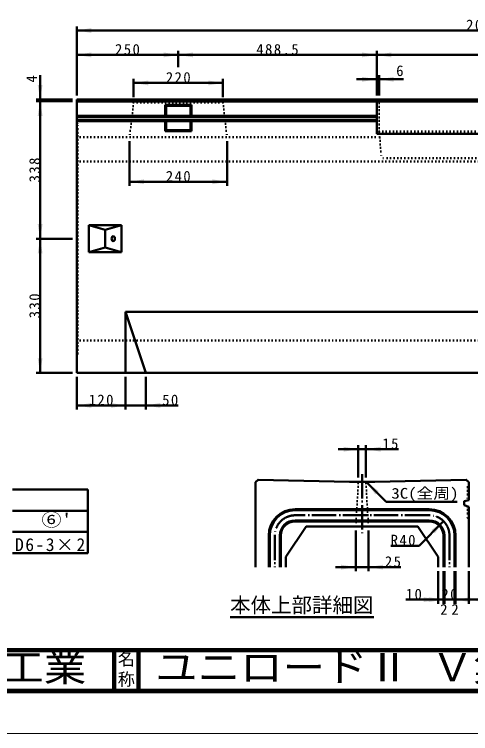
# Model space of a CAD drawing. Units: millimetres, scale not verified. Extents: x -2102 to 2102, y -1485 to 1485.
# Drawn here: x -338 to 785, y -1485 to 284 of the extents above; entities that cross this region are included whole.
import ezdxf
from ezdxf.enums import TextEntityAlignment as Align

# ---------------------------------------------------------------- set-up
doc = ezdxf.new("R2010")
doc.units = ezdxf.units.MM
doc.header["$LTSCALE"] = 5
doc.linetypes.add('DOTTED', pattern=[1.75, 0.25, -1.5])
doc.linetypes.add('LONG_DASHED_DOTTED', pattern=[15.25, 12, -1.5, 0.25, -1.5])
doc.layers.add('0-0_V-nasSTD', color=7, linetype='Continuous', lineweight=35)
doc.layers.add('0-1_0', color=7, linetype='Continuous', lineweight=50)
doc.styles.add('ＭＳ ゴシック', font='')
doc.styles.get('ＭＳ ゴシック').set_extended_font_data('MS Gothic')

msp = doc.modelspace()

# ---------------------------------------------------------------- linework, layer by layer
at = {"layer": '0-0_V-nasSTD', "lineweight": 50}
for p, q in [((553.814, 73.963), (1076.814, 73.963)), ((553.814, 68.963), (815.314, 68.963)), ((-157.5, -885), (-342.5, -885)), ((-157.5, -937), (-157.5, -885)), ((-342.5, -937), (-157.5, -937)), ((-157.5, -989), (-157.5, -937)), ((-342.5, -989), (-157.5, -989))]:
    msp.add_line(p, q, dxfattribs=at)
at = {"layer": '0-0_V-nasSTD', "lineweight": 100}
for p, q in [((-92.5, -1280), (-92.5, -1380)), ((-32.5, -1280), (-32.5, -1380)), ((-1997.5, -1380), (1997.5, -1380))]:
    msp.add_line(p, q, dxfattribs=at)
at = {"layer": '0-0_V-nasSTD', "lineweight": 18}
for points in [[(-2102.5, -1485), (-2102.5, 1485), (2102.5, 1485), (2102.5, -1485)], [(-2002.5, -1385), (-2002.5, 1385), (2002.5, 1385), (2002.5, -1385)]]:
    msp.add_lwpolyline(points, close=True, dxfattribs=at)
at = {"layer": '0-0_V-nasSTD', "lineweight": 50}
msp.add_lwpolyline([(-342.5, -1041), (-157.5, -1041), (-157.5, -989)], dxfattribs=at)
at = {"layer": '0-0_V-nasSTD'}
for points in [[(-184.686, 243.963), (-148.686, 237.963), (-148.686, 249.963)], [(-184.686, 183.963), (-148.686, 177.963), (-148.686, 189.963)], [(29.314, 177.963), (29.314, 189.963), (65.314, 183.963)], [(65.314, 183.963), (101.314, 177.963), (101.314, 189.963)], [(517.814, 177.963), (517.814, 189.963), (553.814, 183.963)], [(553.814, 183.963), (589.814, 177.963), (589.814, 189.963)], [(517.814, 117.963), (517.814, 129.963), (553.814, 123.963)], [(559.814, 123.963), (595.814, 117.963), (595.814, 129.963)], [(-280.686, 109.963), (-274.686, 73.963), (-268.686, 109.963)], [(-44.686, 114.963), (-8.686, 108.963), (-8.686, 120.963)], [(139.314, 108.963), (139.314, 120.963), (175.314, 114.963)], [(-280.686, 33.963), (-274.686, 69.963), (-268.686, 33.963)], [(-54.686, -128.037), (-18.686, -134.037), (-18.686, -122.037)], [(149.314, -134.037), (149.314, -122.037), (185.314, -128.037)], [(-280.686, -232.037), (-274.686, -268.037), (-268.686, -232.037)], [(-280.686, -304.037), (-274.686, -268.037), (-268.686, -304.037)], [(-280.686, -562.037), (-274.686, -598.037), (-268.686, -562.037)], [(-184.686, -678.037), (-148.686, -684.037), (-148.686, -672.037)], [(-100.686, -684.037), (-100.686, -672.037), (-64.686, -678.037)], [(-14.686, -678.037), (21.314, -684.037), (21.314, -672.037)], [(472.461, -791.624), (472.461, -779.624), (508.461, -785.624)], [(527.211, -785.624), (563.211, -791.624), (563.211, -779.624)], [(529.086, -867.499), (550.299, -897.197), (558.785, -888.712)], [(688.493, -983.982), (696.978, -992.467), (718.191, -962.769)], [(466.211, -1081.624), (466.211, -1069.624), (502.211, -1075.624)], [(533.461, -1075.624), (569.461, -1081.624), (569.461, -1069.624)], [(669.336, -1161.624), (669.336, -1149.624), (705.336, -1155.624)], [(681.836, -1161.624), (681.836, -1149.624), (717.836, -1155.624)], [(747.836, -1155.624), (783.836, -1161.624), (783.836, -1149.624)], [(780.336, -1155.624), (816.336, -1161.624), (816.336, -1149.624)]]:
    msp.add_solid(points, dxfattribs=at)
at = {"layer": '0-1_0'}
for p, q in [((-184.686, 83.963), (-184.686, 253.963)), ((-184.686, 243.963), (1815.314, 243.963)), ((-184.686, 183.963), (65.314, 183.963)), ((65.314, 153.963), (65.314, 193.963)), ((65.314, 183.963), (553.814, 183.963)), ((553.814, 83.963), (553.814, 193.963)), ((553.814, 183.963), (1076.814, 183.963)), ((-274.686, 133.963), (-274.686, 73.963)), ((-44.686, 79.963), (-44.686, 124.963)), ((175.314, 79.963), (175.314, 124.963)), ((503.814, 123.963), (553.814, 123.963)), ((553.814, 123.963), (559.814, 123.963)), ((559.814, 83.963), (559.814, 133.963)), ((619.814, 123.963), (559.814, 123.963)), ((-44.686, 114.963), (175.314, 114.963)), ((-194.686, 73.963), (-284.686, 73.963)), ((-274.686, 69.963), (-274.686, 73.963)), ((-184.686, 73.963), (-184.686, -598.037)), ((-184.686, 73.963), (1815.314, 73.963)), ((553.814, 73.963), (553.814, -10.037)), ((-194.686, 69.963), (-284.686, 69.963)), ((-184.686, 68.963), (815.314, 68.963)), ((33.014, 61.263), (97.614, 61.263)), ((33.014, 61.263), (35.314, 58.963)), ((33.014, 61.263), (33.014, 33.978)), ((35.314, 58.963), (95.314, 58.963)), ((35.314, 58.963), (35.314, 33.978)), ((95.314, 58.963), (97.614, 61.263)), ((95.314, 58.963), (95.314, 33.978)), ((97.614, 61.263), (97.614, 33.978)), ((-184.686, 33.978), (553.814, 33.978)), ((-184.686, 31.963), (553.814, 31.963)), ((-184.686, 23.963), (553.814, 23.963)), ((-184.686, 20.605), (553.814, 20.605)), ((33.014, 20.605), (33.014, -3.337)), ((35.314, 20.605), (35.314, -1.037)), ((95.314, 20.605), (95.314, -1.037)), ((97.614, 20.605), (97.614, -3.337)), ((33.014, -3.337), (35.314, -1.037)), ((33.014, -3.337), (97.614, -3.337)), ((35.314, -1.037), (95.314, -1.037)), ((95.314, -1.037), (97.614, -3.337)), ((553.814, -10.037), (1076.814, -10.037)), ((-54.686, -28.037), (-54.686, -138.037)), ((185.314, -28.037), (185.314, -138.037)), ((-54.686, -128.037), (185.314, -128.037)), ((-154.686, -234.537), (-154.686, -301.537)), ((-154.686, -234.537), (-74.686, -234.537)), ((-114.686, -246.537), (-114.686, -289.537)), ((-74.686, -234.537), (-74.686, -301.537)), ((-194.686, -268.037), (-284.686, -268.037)), ((-154.686, -301.537), (-74.686, -301.537)), ((-64.686, -448.037), (-64.686, -598.037)), ((-64.686, -448.037), (-14.686, -598.037)), ((-64.686, -448.037), (815.314, -448.037)), ((-194.686, -598.037), (-284.686, -598.037)), ((-184.686, -598.037), (1815.314, -598.037)), ((-184.686, -608.037), (-184.686, -688.037)), ((-64.686, -608.037), (-64.686, -688.037)), ((-14.686, -608.037), (-14.686, -688.037)), ((65.314, -678.037), (-14.686, -678.037)), ((508.461, -855.624), (508.461, -775.624)), ((527.211, -855.624), (527.211, -775.624)), ((458.461, -785.624), (508.461, -785.624)), ((508.461, -785.624), (527.211, -785.624)), ((607.211, -785.624), (527.211, -785.624)), ((486.586, -865.624), (549.086, -865.624)), ((255.336, -866.874), (255.336, -1075.624)), ((529.086, -867.499), (576.797, -915.21)), ((780.336, -910.605), (780.336, -866.874)), ((751.797, -915.21), (576.797, -915.21)), ((769.086, -913.124), (780.336, -910.605)), ((769.086, -923.124), (769.086, -913.124)), ((682.836, -933.124), (352.836, -933.124)), ((682.836, -935.624), (352.836, -935.624)), ((769.086, -923.124), (780.336, -927.322)), ((780.336, -927.322), (780.336, -1075.624)), ((682.836, -960.624), (352.836, -960.624)), ((682.836, -963.124), (352.836, -963.124)), ((658.087, -1022.873), (718.191, -962.769)), ((380.336, -975.624), (330.336, -1050.624)), ((380.336, -975.624), (655.336, -975.624)), ((502.211, -985.624), (502.211, -1085.624)), ((533.461, -985.624), (533.461, -1085.624)), ((655.336, -975.624), (705.336, -1050.624)), ((287.836, -998.124), (287.836, -1075.624)), ((290.336, -998.124), (290.336, -1075.624)), ((315.336, -998.124), (315.336, -1075.624)), ((317.836, -998.124), (317.836, -1075.624)), ((717.836, -1075.624), (717.836, -998.124)), ((720.336, -998.124), (720.336, -1075.624)), ((745.336, -998.124), (745.336, -1075.624)), ((747.836, -1075.624), (747.836, -998.124)), ((658.087, -1022.873), (588.087, -1022.873)), ((330.336, -1050.624), (330.336, -1075.624)), ((705.336, -1050.624), (705.336, -1075.624)), ((452.211, -1075.624), (502.211, -1075.624)), ((502.211, -1075.624), (533.461, -1075.624)), ((613.461, -1075.624), (533.461, -1075.624)), ((705.336, -1085.624), (705.336, -1165.624)), ((717.836, -1085.624), (717.836, -1165.624)), ((720.336, -1085.624), (720.336, -1165.624)), ((745.336, -1085.624), (745.336, -1165.624)), ((747.836, -1085.624), (747.836, -1165.624)), ((780.336, -1085.624), (780.336, -1165.624)), ((625.336, -1155.624), (705.336, -1155.624)), ((705.336, -1155.624), (717.836, -1155.624)), ((860.336, -1155.624), (780.336, -1155.624)), ((192.868, -1198.458), (546.877, -1198.458))]:
    msp.add_line(p, q, dxfattribs=at)
at = {"layer": '0-1_0', "linetype": 'DOTTED'}
for p, q in [((559.814, 73.963), (559.814, -10.037)), ((-184.686, 69.963), (553.814, 69.963)), ((-44.686, 66.963), (-54.686, -18.037)), ((-44.686, 66.963), (-47.686, 69.963)), ((175.314, 66.963), (185.314, -18.037)), ((-181.686, 13.963), (-184.686, 15.963)), ((-181.686, -550.037), (-181.686, 13.963)), ((-184.686, -8.037), (-181.686, -6.037)), ((559.814, -4.037), (815.314, -4.037)), ((560.514, -10.037), (565.073, -70.149)), ((-184.686, -18.037), (561.12, -18.037)), ((815.314, -70.149), (565.073, -70.149)), ((-184.686, -78.037), (815.314, -78.037)), ((-184.686, -518.037), (815.314, -518.037)), ((-184.686, -528.037), (-181.686, -530.037)), ((-181.686, -550.037), (-184.686, -552.037)), ((508.461, -869.374), (504.711, -865.624)), ((527.211, -869.374), (530.961, -865.624)), ((508.461, -869.374), (502.211, -975.624)), ((508.461, -869.374), (527.211, -869.374)), ((527.211, -869.374), (533.461, -975.624)), ((777.461, -879.374), (780.336, -876.499)), ((777.461, -879.374), (777.461, -911.249))]:
    msp.add_line(p, q, dxfattribs=at)
at = {"layer": '0-1_0', "linetype": 'LONG_DASHED_DOTTED'}
for p, q in [((517.836, -846.874), (517.836, -994.374)), ((682.836, -948.124), (352.836, -948.124)), ((302.836, -998.124), (302.836, -1075.624)), ((732.836, -998.124), (732.836, -1075.624))]:
    msp.add_line(p, q, dxfattribs=at)
at = {"layer": '0-1_0', "lineweight": 100}
msp.add_line((-1997.5, -1280), (1997.5, -1280), dxfattribs=at)
at = {"layer": '0-1_0'}
for points in [[(-274.686, -598.037), (-274.686, -268.037), (-274.686, 69.963)], [(-154.686, -234.537), (-114.686, -246.537), (-74.686, -234.537)], [(-154.686, -301.537), (-114.686, -289.537), (-74.686, -301.537)], [(-184.686, -678.037), (-64.686, -678.037), (-14.686, -678.037)], [(486.586, -865.624), (261.586, -860.624), (255.336, -866.874)], [(549.086, -865.624), (774.086, -860.624), (780.336, -866.874)], [(717.836, -1155.624), (720.336, -1155.624), (745.336, -1155.624), (747.836, -1155.624), (780.336, -1155.624)]]:
    msp.add_lwpolyline(points, dxfattribs=at)
at = {"layer": '0-1_0', "linetype": 'DOTTED'}
for points in [[(-44.686, 66.963), (175.314, 66.963), (178.314, 69.963)], [(777.461, -926.249), (777.461, -954.374), (780.336, -957.249)]]:
    msp.add_lwpolyline(points, dxfattribs=at)
at = {"layer": '0-1_0'}
for centre, radius, start, end in [((352.836, -998.124), 65, 90, 180), ((352.836, -998.124), 62.5, 90, 180), ((682.836, -998.124), 65, 0, 90), ((682.836, -998.124), 62.5, 0, 90), ((352.836, -998.124), 37.5, 90, 180), ((352.836, -998.124), 35, 90, 180), ((682.836, -998.124), 37.5, 0, 90), ((682.836, -998.124), 35, 0, 90)]:
    msp.add_arc(centre, radius, start, end, dxfattribs=at)
at = {"layer": '0-1_0', "linetype": 'LONG_DASHED_DOTTED'}
for centre, start, end in [((352.836, -998.124), 90, 180), ((682.836, -998.124), 0, 90)]:
    msp.add_arc(centre, 50, start, end, dxfattribs=at)
at = {"layer": '0-1_0'}
msp.add_ellipse((-94.686, -268.037), major_axis=(0, 6), ratio=0.707107, dxfattribs=at)

# ---------------------------------------------------------------- texts
at = {"layer": '0-0_V-nasSTD', "style": 'ＭＳ ゴシック'}
for s, height, p in [('6', 26.39, (601.814, 123.963)), ('本体上部詳細図', 36.95, (192.868, -1198.458)), ('2', 26.39, (710.086, -1200.624)), ('2', 26.39, (737.586, -1200.624)), ('名', 30.79, (-83.518, -1326.001)), ('称', 30.79, (-83.524, -1375.99))]:
    msp.add_text(s, height=height, dxfattribs=at).set_placement(p, align=Align.BOTTOM_LEFT)
msp.add_text('4', height=26.39, rotation=90, dxfattribs=at).set_placement((-274.686, 115.963), align=Align.BOTTOM_LEFT)
for s, height, width, p in [('3C(全周)', 26.39, 1.15, (589.797, -915.21)), ("⑥'", 31.67, 1.15, (-271.6, -984.6)), ('株式会社船生コンクリート工業', 69.65, 1.1, (-1624.221, -1377.45)), ('ユニロードⅡ Ｖ集水', 69.65, 1.1, (8.5, -1377.53))]:
    msp.add_text(s, height=height, dxfattribs=dict(at, width=width)).set_placement(p, align=Align.BOTTOM_LEFT)
at = {"layer": '0-0_V-nasSTD', "attachment_point": 7, "style": 'ＭＳ ゴシック'}
for s, insert, char_height in [('\\T1.2;2000', (773.914, 243.963), 26.39), ('\\T1.2;250', (-90.286, 183.963), 26.39), ('\\T1.2;488.5', (257.364, 183.963), 26.39), ('\\T1.2;220', (34.714, 114.963), 26.39), ('\\T1.2;240', (34.714, -128.037), 26.39), ('\\T1.2;120', (-155.286, -678.037), 26.39), ('\\T1.2;50', (25.714, -678.04), 26.39), ('\\T1.2;15', (567.611, -785.624), 26.39), ('\\T1.17;D6-3×2', (-336.4, -1036.6), 31.67), ('\\T1.2;R40', (588.087, -1022.873), 26.39), ('\\T1.2;25', (573.861, -1075.624), 26.39), ('\\T1.2;10', (625.336, -1155.624), 26.39), ('\\T1.2;20', (713.036, -1155.624), 26.39)]:
    msp.add_mtext(s, dxfattribs=dict(at, insert=insert, char_height=char_height))
at = {"layer": '0-0_V-nasSTD', "char_height": 26.39, "attachment_point": 7, "rotation": 90, "style": 'ＭＳ ゴシック'}
for s, insert in [('\\T1.2;338', (-274.686, -129.637)), ('\\T1.2;330', (-274.686, -463.637))]:
    msp.add_mtext(s, dxfattribs=dict(at, insert=insert))

doc.saveas('drawing.dxf')
